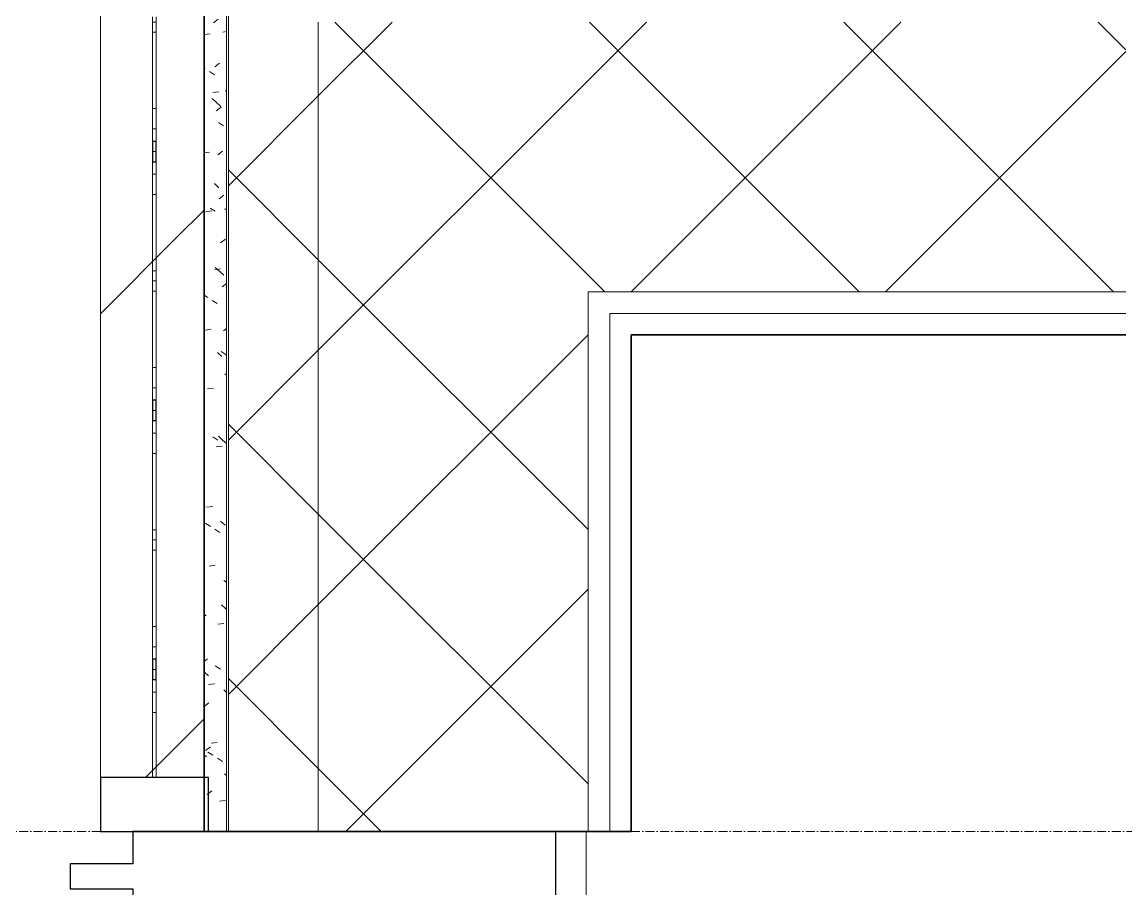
# Model space of a CAD drawing. Header units: millimetres. Extents: x -4948 to 42228, y -4856 to 69378.
# Drawn here: x -1180 to -566, y 18060 to 18542 of the extents above; entities that cross this region are included whole.
import ezdxf

# ---------------------------------------------------------------- set-up
doc = ezdxf.new("R2010")
doc.units = ezdxf.units.MM
doc.linetypes.add('Штрихпунктир 5 х 1_5 мм', pattern=[8, 5, -1.5, 0, -1.5])
for name, color, linetype, lineweight in [('A-FLOR', 192, 'Continuous', 13), ('A-GLAZ-CWMG', 51, 'Continuous', 9), ('A-WALL', 113, 'Continuous', 13), ('A-WALL-PATT', 111, 'Continuous', 13), ('S-GRID', 1, 'Continuous', 30)]:
    doc.layers.add(name, color=color, linetype=linetype, lineweight=lineweight)
pattern_1 = [(45, (0, 0), (-141.4214, 141.4214), [])]

# ---------------------------------------------------------------- blocks, each defined once
blk = doc.blocks.new('27ELB-RD-AR-0000-BIM_rvt-1-1 этаж отм_ _0_000 лотки')
at = {"layer": 'A-GLAZ-CWMG'}
h = blk.add_hatch(dxfattribs=at)
h.set_pattern_fill('FP_3', color=252, style=0, pattern_type=2)
h.set_pattern_definition(pattern_1)
h.paths.add_polyline_path([(-1084.48, 18421.87), (-1078.64, 18421.87), (-1078.64, 18518.35), (-1136.26, 18518.35), (-1136.26, 18421.87)], flags=0)
h = blk.add_hatch(dxfattribs=at)
h.set_pattern_fill('FP_3', color=252, style=0, pattern_type=2)
h.set_pattern_definition(pattern_1)
h.paths.add_polyline_path([(-1084.48, 18374.38), (-1078.64, 18374.38), (-1078.64, 18421.87), (-1136.26, 18421.87), (-1136.26, 18374.38)], flags=0)
h = blk.add_hatch(dxfattribs=at)
h.set_pattern_fill('FP_4', color=252, style=0, pattern_type=2)
h.set_pattern_definition(pattern_1)
h.paths.add_polyline_path([(-1084.48, 18133.93), (-1078.64, 18133.93), (-1078.64, 18230.41), (-1136.26, 18230.41), (-1136.26, 18133.93)], flags=0)
h = blk.add_hatch(dxfattribs=at)
h.set_pattern_fill('FP_4', color=252, style=0, pattern_type=2)
h.set_pattern_definition(pattern_1)
h.paths.add_polyline_path([(-1136.26, 18122.1), (-1078.64, 18122.1), (-1078.64, 18133.93), (-1136.26, 18133.93)], flags=0)
at = {"layer": 'A-GLAZ-CWMG', "color": 252}
for p, q in [((-1136.26, 18518.35), (-1136.26, 18565.84)), ((-1107.26, 18475.77), (-1107.26, 18544.92)), ((-1107.26, 18472.94), (-1107.26, 18544.92)), ((-1107.26, 18472.94), (-1107.26, 18544.92)), ((-1107.26, 18472.94), (-1107.26, 18544.92)), ((-1107.26, 18472.94), (-1107.26, 18544.92)), ((-1107.26, 18472.94), (-1107.26, 18544.92)), ((-1107.26, 18472.94), (-1107.26, 18544.92)), ((-1107.26, 18472.94), (-1107.26, 18544.92)), ((-1105.26, 18542.1), (-1107.26, 18542.1)), ((-1107.26, 18542.1), (-1107.26, 18536.44)), ((-1105.26, 18542.1), (-1107.26, 18542.1)), ((-1107.26, 18542.1), (-1107.26, 18536.44)), ((-1105.26, 18542.1), (-1107.26, 18542.1)), ((-1107.26, 18542.1), (-1107.26, 18536.44)), ((-1105.26, 18542.1), (-1107.26, 18542.1)), ((-1107.26, 18542.1), (-1107.26, 18536.44)), ((-1105.26, 18542.1), (-1107.26, 18542.1)), ((-1107.26, 18542.1), (-1107.26, 18536.44)), ((-1105.26, 18542.1), (-1107.26, 18542.1)), ((-1107.26, 18542.1), (-1107.26, 18536.44)), ((-1105.26, 18542.1), (-1107.26, 18542.1)), ((-1107.26, 18542.1), (-1107.26, 18536.44)), ((-1105.26, 18542.1), (-1107.26, 18542.1)), ((-1107.26, 18542.1), (-1107.26, 18536.44)), ((-1105.26, 18544.92), (-1105.26, 18475.77)), ((-1105.26, 18544.92), (-1105.26, 18472.94)), ((-1105.26, 18544.92), (-1105.26, 18472.94)), ((-1105.26, 18544.92), (-1105.26, 18472.94)), ((-1105.26, 18544.92), (-1105.26, 18472.94)), ((-1105.26, 18544.92), (-1105.26, 18472.94)), ((-1105.26, 18544.92), (-1105.26, 18472.94)), ((-1105.26, 18544.92), (-1105.26, 18472.94)), ((-1105.26, 18536.44), (-1105.26, 18542.1)), ((-1105.26, 18536.44), (-1105.26, 18542.1)), ((-1105.26, 18536.44), (-1105.26, 18542.1)), ((-1105.26, 18536.44), (-1105.26, 18542.1)), ((-1105.26, 18536.44), (-1105.26, 18542.1)), ((-1105.26, 18536.44), (-1105.26, 18542.1)), ((-1105.26, 18536.44), (-1105.26, 18542.1)), ((-1105.26, 18536.44), (-1105.26, 18542.1)), ((-1107.26, 18536.44), (-1105.26, 18536.44)), ((-1107.26, 18470.11), (-1107.26, 18536.44)), ((-1107.26, 18536.44), (-1105.26, 18536.44)), ((-1107.26, 18470.11), (-1107.26, 18536.44)), ((-1107.26, 18536.44), (-1105.26, 18536.44)), ((-1107.26, 18470.11), (-1107.26, 18536.44)), ((-1107.26, 18536.44), (-1105.26, 18536.44)), ((-1107.26, 18470.11), (-1107.26, 18536.44)), ((-1107.26, 18536.44), (-1105.26, 18536.44)), ((-1107.26, 18470.11), (-1107.26, 18536.44)), ((-1107.26, 18536.44), (-1105.26, 18536.44)), ((-1107.26, 18470.11), (-1107.26, 18536.44)), ((-1107.26, 18536.44), (-1105.26, 18536.44)), ((-1107.26, 18470.11), (-1107.26, 18536.44)), ((-1107.26, 18536.44), (-1105.26, 18536.44)), ((-1107.26, 18470.11), (-1107.26, 18536.44)), ((-1105.26, 18536.44), (-1105.26, 18470.11)), ((-1105.26, 18536.44), (-1105.26, 18470.11)), ((-1105.26, 18536.44), (-1105.26, 18470.11)), ((-1105.26, 18536.44), (-1105.26, 18470.11)), ((-1105.26, 18536.44), (-1105.26, 18470.11)), ((-1105.26, 18536.44), (-1105.26, 18470.11)), ((-1105.26, 18536.44), (-1105.26, 18470.11)), ((-1105.26, 18536.44), (-1105.26, 18470.11)), ((-1136.26, 18421.87), (-1136.26, 18518.35)), ((-1107.26, 18472.94), (-1107.26, 18494.01)), ((-1105.26, 18494.01), (-1107.26, 18494.01)), ((-1105.26, 18494.01), (-1105.26, 18472.94)), ((-1107.26, 18482.69), (-1105.26, 18482.69)), ((-1107.26, 18475.77), (-1105.26, 18475.77)), ((-1107.26, 18475.77), (-1105.26, 18475.77)), ((-1107.26, 18475.77), (-1105.26, 18475.77)), ((-1107.26, 18475.77), (-1105.26, 18475.77)), ((-1107.26, 18475.77), (-1105.26, 18475.77)), ((-1107.26, 18475.77), (-1105.26, 18475.77)), ((-1107.26, 18475.77), (-1105.26, 18475.77)), ((-1107.26, 18475.77), (-1105.26, 18475.77)), ((-1107.26, 18400.95), (-1107.26, 18472.94)), ((-1107.26, 18400.95), (-1107.26, 18472.94)), ((-1107.26, 18400.95), (-1107.26, 18472.94)), ((-1107.26, 18400.95), (-1107.26, 18472.94)), ((-1107.26, 18400.95), (-1107.26, 18472.94)), ((-1107.26, 18400.95), (-1107.26, 18472.94)), ((-1107.26, 18400.95), (-1107.26, 18472.94)), ((-1107.26, 18400.95), (-1107.26, 18472.94)), ((-1105.26, 18472.94), (-1105.26, 18400.95)), ((-1105.26, 18472.94), (-1105.26, 18400.95)), ((-1105.26, 18472.94), (-1105.26, 18400.95)), ((-1105.26, 18472.94), (-1105.26, 18400.95)), ((-1105.26, 18472.94), (-1105.26, 18400.95)), ((-1105.26, 18472.94), (-1105.26, 18400.95)), ((-1105.26, 18472.94), (-1105.26, 18400.95)), ((-1105.26, 18472.94), (-1105.26, 18400.95)), ((-1105.26, 18470.11), (-1107.26, 18470.11)), ((-1107.26, 18470.11), (-1107.26, 18464.45)), ((-1105.26, 18470.11), (-1107.26, 18470.11)), ((-1105.26, 18470.11), (-1107.26, 18470.11)), ((-1107.26, 18470.11), (-1107.26, 18464.45)), ((-1105.26, 18470.11), (-1107.26, 18470.11)), ((-1105.26, 18470.11), (-1107.26, 18470.11)), ((-1107.26, 18470.11), (-1107.26, 18464.45)), ((-1105.26, 18470.11), (-1107.26, 18470.11)), ((-1105.26, 18470.11), (-1107.26, 18470.11)), ((-1107.26, 18470.11), (-1107.26, 18464.45)), ((-1105.26, 18470.11), (-1107.26, 18470.11)), ((-1105.26, 18470.11), (-1107.26, 18470.11)), ((-1107.26, 18470.11), (-1107.26, 18464.45)), ((-1105.26, 18470.11), (-1107.26, 18470.11)), ((-1105.26, 18470.11), (-1107.26, 18470.11)), ((-1107.26, 18470.11), (-1107.26, 18464.45)), ((-1105.26, 18470.11), (-1107.26, 18470.11)), ((-1105.26, 18470.11), (-1107.26, 18470.11)), ((-1107.26, 18470.11), (-1107.26, 18464.45)), ((-1105.26, 18470.11), (-1107.26, 18470.11)), ((-1105.26, 18470.11), (-1107.26, 18470.11)), ((-1107.26, 18470.11), (-1107.26, 18464.45)), ((-1105.26, 18470.11), (-1107.26, 18470.11)), ((-1105.26, 18470.11), (-1107.26, 18470.11)), ((-1107.26, 18470.11), (-1107.26, 18464.45)), ((-1105.26, 18464.45), (-1105.26, 18470.11)), ((-1105.26, 18464.45), (-1105.26, 18470.11)), ((-1105.26, 18464.45), (-1105.26, 18470.11)), ((-1105.26, 18464.45), (-1105.26, 18470.11)), ((-1105.26, 18464.45), (-1105.26, 18470.11)), ((-1105.26, 18464.45), (-1105.26, 18470.11)), ((-1105.26, 18464.45), (-1105.26, 18470.11)), ((-1105.26, 18464.45), (-1105.26, 18470.11)), ((-1105.26, 18464.45), (-1105.26, 18470.11)), ((-1107.26, 18464.45), (-1105.26, 18464.45)), ((-1107.26, 18398.13), (-1107.26, 18464.45)), ((-1107.26, 18464.45), (-1105.26, 18464.45)), ((-1107.26, 18398.13), (-1107.26, 18464.45)), ((-1107.26, 18464.45), (-1105.26, 18464.45)), ((-1107.26, 18398.13), (-1107.26, 18464.45)), ((-1107.26, 18464.45), (-1105.26, 18464.45)), ((-1107.26, 18398.13), (-1107.26, 18464.45)), ((-1107.26, 18464.45), (-1105.26, 18464.45)), ((-1107.26, 18398.13), (-1107.26, 18464.45)), ((-1107.26, 18464.45), (-1105.26, 18464.45)), ((-1107.26, 18398.13), (-1107.26, 18464.45)), ((-1107.26, 18464.45), (-1105.26, 18464.45)), ((-1107.26, 18398.13), (-1107.26, 18464.45)), ((-1107.26, 18464.45), (-1105.26, 18464.45)), ((-1107.26, 18398.13), (-1107.26, 18464.45)), ((-1107.26, 18464.45), (-1105.26, 18464.45)), ((-1107.26, 18446.22), (-1107.26, 18464.45)), ((-1105.26, 18464.45), (-1105.26, 18398.13)), ((-1105.26, 18464.45), (-1105.26, 18398.13)), ((-1105.26, 18464.45), (-1105.26, 18398.13)), ((-1105.26, 18464.45), (-1105.26, 18398.13)), ((-1105.26, 18464.45), (-1105.26, 18398.13)), ((-1105.26, 18464.45), (-1105.26, 18398.13)), ((-1105.26, 18464.45), (-1105.26, 18398.13)), ((-1105.26, 18464.45), (-1105.26, 18398.13)), ((-1105.26, 18464.45), (-1105.26, 18446.22)), ((-1105.26, 18457.53), (-1107.26, 18457.53)), ((-1107.26, 18446.22), (-1105.26, 18446.22)), ((-1136.26, 18374.38), (-1136.26, 18421.87)), ((-1107.26, 18403.78), (-1105.26, 18403.78)), ((-1107.26, 18403.78), (-1105.26, 18403.78)), ((-1107.26, 18403.78), (-1105.26, 18403.78)), ((-1107.26, 18403.78), (-1105.26, 18403.78)), ((-1107.26, 18403.78), (-1105.26, 18403.78)), ((-1107.26, 18403.78), (-1105.26, 18403.78)), ((-1107.26, 18403.78), (-1105.26, 18403.78)), ((-1107.26, 18403.78), (-1105.26, 18403.78)), ((-1107.26, 18331.8), (-1107.26, 18400.95)), ((-1107.26, 18328.97), (-1107.26, 18400.95)), ((-1107.26, 18328.97), (-1107.26, 18400.95)), ((-1107.26, 18328.97), (-1107.26, 18400.95)), ((-1107.26, 18328.97), (-1107.26, 18400.95)), ((-1107.26, 18328.97), (-1107.26, 18400.95)), ((-1107.26, 18328.97), (-1107.26, 18400.95)), ((-1107.26, 18328.97), (-1107.26, 18400.95)), ((-1105.26, 18398.13), (-1107.26, 18398.13)), ((-1105.26, 18398.13), (-1107.26, 18398.13)), ((-1107.26, 18398.13), (-1107.26, 18392.47)), ((-1105.26, 18398.13), (-1107.26, 18398.13)), ((-1105.26, 18398.13), (-1107.26, 18398.13)), ((-1107.26, 18398.13), (-1107.26, 18392.47)), ((-1105.26, 18398.13), (-1107.26, 18398.13)), ((-1105.26, 18398.13), (-1107.26, 18398.13)), ((-1107.26, 18398.13), (-1107.26, 18392.47)), ((-1105.26, 18398.13), (-1107.26, 18398.13)), ((-1105.26, 18398.13), (-1107.26, 18398.13)), ((-1107.26, 18398.13), (-1107.26, 18392.47)), ((-1105.26, 18398.13), (-1107.26, 18398.13)), ((-1105.26, 18398.13), (-1107.26, 18398.13)), ((-1107.26, 18398.13), (-1107.26, 18392.47)), ((-1105.26, 18398.13), (-1107.26, 18398.13)), ((-1105.26, 18398.13), (-1107.26, 18398.13)), ((-1107.26, 18398.13), (-1107.26, 18392.47)), ((-1105.26, 18398.13), (-1107.26, 18398.13)), ((-1105.26, 18398.13), (-1107.26, 18398.13)), ((-1107.26, 18398.13), (-1107.26, 18392.47)), ((-1105.26, 18398.13), (-1107.26, 18398.13)), ((-1105.26, 18398.13), (-1107.26, 18398.13)), ((-1107.26, 18398.13), (-1107.26, 18392.47)), ((-1105.26, 18400.95), (-1105.26, 18331.8)), ((-1105.26, 18400.95), (-1105.26, 18328.97)), ((-1105.26, 18400.95), (-1105.26, 18328.97)), ((-1105.26, 18400.95), (-1105.26, 18328.97)), ((-1105.26, 18400.95), (-1105.26, 18328.97)), ((-1105.26, 18400.95), (-1105.26, 18328.97)), ((-1105.26, 18400.95), (-1105.26, 18328.97)), ((-1105.26, 18400.95), (-1105.26, 18328.97)), ((-1105.26, 18392.47), (-1105.26, 18398.13)), ((-1105.26, 18392.47), (-1105.26, 18398.13)), ((-1105.26, 18392.47), (-1105.26, 18398.13)), ((-1105.26, 18392.47), (-1105.26, 18398.13)), ((-1105.26, 18392.47), (-1105.26, 18398.13)), ((-1105.26, 18392.47), (-1105.26, 18398.13)), ((-1105.26, 18392.47), (-1105.26, 18398.13)), ((-1105.26, 18392.47), (-1105.26, 18398.13)), ((-1107.26, 18392.47), (-1105.26, 18392.47)), ((-1107.26, 18326.14), (-1107.26, 18392.47)), ((-1107.26, 18392.47), (-1105.26, 18392.47)), ((-1107.26, 18326.14), (-1107.26, 18392.47)), ((-1107.26, 18392.47), (-1105.26, 18392.47)), ((-1107.26, 18326.14), (-1107.26, 18392.47)), ((-1107.26, 18392.47), (-1105.26, 18392.47)), ((-1107.26, 18326.14), (-1107.26, 18392.47)), ((-1107.26, 18392.47), (-1105.26, 18392.47)), ((-1107.26, 18326.14), (-1107.26, 18392.47)), ((-1107.26, 18392.47), (-1105.26, 18392.47)), ((-1107.26, 18326.14), (-1107.26, 18392.47)), ((-1107.26, 18392.47), (-1105.26, 18392.47)), ((-1107.26, 18326.14), (-1107.26, 18392.47)), ((-1107.26, 18392.47), (-1105.26, 18392.47)), ((-1107.26, 18326.14), (-1107.26, 18392.47)), ((-1105.26, 18392.47), (-1105.26, 18326.14)), ((-1105.26, 18392.47), (-1105.26, 18326.14)), ((-1105.26, 18392.47), (-1105.26, 18326.14)), ((-1105.26, 18392.47), (-1105.26, 18326.14)), ((-1105.26, 18392.47), (-1105.26, 18326.14)), ((-1105.26, 18392.47), (-1105.26, 18326.14)), ((-1105.26, 18392.47), (-1105.26, 18326.14)), ((-1105.26, 18392.47), (-1105.26, 18326.14)), ((-1136.26, 18277.9), (-1136.26, 18374.38)), ((-1107.26, 18328.97), (-1107.26, 18350.04)), ((-1105.26, 18350.04), (-1107.26, 18350.04)), ((-1105.26, 18350.04), (-1105.26, 18328.97)), ((-1107.26, 18338.72), (-1105.26, 18338.72)), ((-1107.26, 18331.8), (-1105.26, 18331.8)), ((-1107.26, 18331.8), (-1105.26, 18331.8)), ((-1107.26, 18331.8), (-1105.26, 18331.8)), ((-1107.26, 18331.8), (-1105.26, 18331.8)), ((-1107.26, 18331.8), (-1105.26, 18331.8)), ((-1107.26, 18331.8), (-1105.26, 18331.8)), ((-1107.26, 18331.8), (-1105.26, 18331.8)), ((-1107.26, 18331.8), (-1105.26, 18331.8)), ((-1107.26, 18256.98), (-1107.26, 18328.97)), ((-1107.26, 18256.98), (-1107.26, 18328.97)), ((-1107.26, 18256.98), (-1107.26, 18328.97)), ((-1107.26, 18256.98), (-1107.26, 18328.97)), ((-1107.26, 18256.98), (-1107.26, 18328.97)), ((-1107.26, 18256.98), (-1107.26, 18328.97)), ((-1107.26, 18256.98), (-1107.26, 18328.97)), ((-1107.26, 18256.98), (-1107.26, 18328.97)), ((-1105.26, 18326.14), (-1107.26, 18326.14)), ((-1107.26, 18326.14), (-1107.26, 18320.48)), ((-1105.26, 18326.14), (-1107.26, 18326.14)), ((-1105.26, 18326.14), (-1107.26, 18326.14)), ((-1107.26, 18326.14), (-1107.26, 18320.48)), ((-1105.26, 18326.14), (-1107.26, 18326.14)), ((-1105.26, 18326.14), (-1107.26, 18326.14)), ((-1107.26, 18326.14), (-1107.26, 18320.48)), ((-1105.26, 18326.14), (-1107.26, 18326.14)), ((-1105.26, 18326.14), (-1107.26, 18326.14)), ((-1107.26, 18326.14), (-1107.26, 18320.48)), ((-1105.26, 18326.14), (-1107.26, 18326.14)), ((-1105.26, 18326.14), (-1107.26, 18326.14)), ((-1107.26, 18326.14), (-1107.26, 18320.48)), ((-1105.26, 18326.14), (-1107.26, 18326.14)), ((-1105.26, 18326.14), (-1107.26, 18326.14)), ((-1107.26, 18326.14), (-1107.26, 18320.48)), ((-1105.26, 18326.14), (-1107.26, 18326.14)), ((-1105.26, 18326.14), (-1107.26, 18326.14)), ((-1107.26, 18326.14), (-1107.26, 18320.48)), ((-1105.26, 18326.14), (-1107.26, 18326.14)), ((-1105.26, 18326.14), (-1107.26, 18326.14)), ((-1107.26, 18326.14), (-1107.26, 18320.48)), ((-1105.26, 18326.14), (-1107.26, 18326.14)), ((-1105.26, 18326.14), (-1107.26, 18326.14)), ((-1107.26, 18326.14), (-1107.26, 18320.48)), ((-1105.26, 18328.97), (-1105.26, 18256.98)), ((-1105.26, 18328.97), (-1105.26, 18256.98)), ((-1105.26, 18328.97), (-1105.26, 18256.98)), ((-1105.26, 18328.97), (-1105.26, 18256.98)), ((-1105.26, 18328.97), (-1105.26, 18256.98)), ((-1105.26, 18328.97), (-1105.26, 18256.98)), ((-1105.26, 18328.97), (-1105.26, 18256.98)), ((-1105.26, 18328.97), (-1105.26, 18256.98)), ((-1105.26, 18320.48), (-1105.26, 18326.14)), ((-1105.26, 18320.48), (-1105.26, 18326.14)), ((-1105.26, 18320.48), (-1105.26, 18326.14)), ((-1105.26, 18320.48), (-1105.26, 18326.14)), ((-1105.26, 18320.48), (-1105.26, 18326.14)), ((-1105.26, 18320.48), (-1105.26, 18326.14)), ((-1105.26, 18320.48), (-1105.26, 18326.14)), ((-1105.26, 18320.48), (-1105.26, 18326.14)), ((-1105.26, 18320.48), (-1105.26, 18326.14)), ((-1107.26, 18320.48), (-1105.26, 18320.48)), ((-1107.26, 18254.16), (-1107.26, 18320.48)), ((-1107.26, 18320.48), (-1105.26, 18320.48)), ((-1107.26, 18254.16), (-1107.26, 18320.48)), ((-1107.26, 18320.48), (-1105.26, 18320.48)), ((-1107.26, 18254.16), (-1107.26, 18320.48)), ((-1107.26, 18320.48), (-1105.26, 18320.48)), ((-1107.26, 18254.16), (-1107.26, 18320.48)), ((-1107.26, 18320.48), (-1105.26, 18320.48)), ((-1107.26, 18254.16), (-1107.26, 18320.48)), ((-1107.26, 18320.48), (-1105.26, 18320.48)), ((-1107.26, 18254.16), (-1107.26, 18320.48)), ((-1107.26, 18320.48), (-1105.26, 18320.48)), ((-1107.26, 18254.16), (-1107.26, 18320.48)), ((-1107.26, 18320.48), (-1105.26, 18320.48)), ((-1107.26, 18254.16), (-1107.26, 18320.48)), ((-1107.26, 18320.48), (-1105.26, 18320.48)), ((-1107.26, 18302.24), (-1107.26, 18320.48)), ((-1105.26, 18320.48), (-1105.26, 18254.16)), ((-1105.26, 18320.48), (-1105.26, 18254.16)), ((-1105.26, 18320.48), (-1105.26, 18254.16)), ((-1105.26, 18320.48), (-1105.26, 18254.16)), ((-1105.26, 18320.48), (-1105.26, 18254.16)), ((-1105.26, 18320.48), (-1105.26, 18254.16)), ((-1105.26, 18320.48), (-1105.26, 18254.16)), ((-1105.26, 18320.48), (-1105.26, 18254.16)), ((-1105.26, 18320.48), (-1105.26, 18302.24)), ((-1105.26, 18313.56), (-1107.26, 18313.56)), ((-1107.26, 18302.24), (-1105.26, 18302.24)), ((-1136.26, 18230.41), (-1136.26, 18277.9)), ((-1107.26, 18259.81), (-1105.26, 18259.81)), ((-1107.26, 18259.81), (-1105.26, 18259.81)), ((-1107.26, 18259.81), (-1105.26, 18259.81)), ((-1107.26, 18259.81), (-1105.26, 18259.81)), ((-1107.26, 18259.81), (-1105.26, 18259.81)), ((-1107.26, 18259.81), (-1105.26, 18259.81)), ((-1107.26, 18259.81), (-1105.26, 18259.81)), ((-1107.26, 18259.81), (-1105.26, 18259.81)), ((-1107.26, 18187.83), (-1107.26, 18256.98)), ((-1107.26, 18185), (-1107.26, 18256.98)), ((-1107.26, 18185), (-1107.26, 18256.98)), ((-1107.26, 18185), (-1107.26, 18256.98)), ((-1107.26, 18185), (-1107.26, 18256.98)), ((-1107.26, 18185), (-1107.26, 18256.98)), ((-1107.26, 18185), (-1107.26, 18256.98)), ((-1107.26, 18185), (-1107.26, 18256.98)), ((-1105.26, 18256.98), (-1105.26, 18187.83)), ((-1105.26, 18256.98), (-1105.26, 18185)), ((-1105.26, 18256.98), (-1105.26, 18185)), ((-1105.26, 18256.98), (-1105.26, 18185)), ((-1105.26, 18256.98), (-1105.26, 18185)), ((-1105.26, 18256.98), (-1105.26, 18185)), ((-1105.26, 18256.98), (-1105.26, 18185)), ((-1105.26, 18256.98), (-1105.26, 18185)), ((-1105.26, 18254.16), (-1107.26, 18254.16)), ((-1105.26, 18254.16), (-1107.26, 18254.16)), ((-1107.26, 18254.16), (-1107.26, 18248.5)), ((-1105.26, 18254.16), (-1107.26, 18254.16)), ((-1105.26, 18254.16), (-1107.26, 18254.16)), ((-1107.26, 18254.16), (-1107.26, 18248.5)), ((-1105.26, 18254.16), (-1107.26, 18254.16)), ((-1105.26, 18254.16), (-1107.26, 18254.16)), ((-1107.26, 18254.16), (-1107.26, 18248.5)), ((-1105.26, 18254.16), (-1107.26, 18254.16)), ((-1105.26, 18254.16), (-1107.26, 18254.16)), ((-1107.26, 18254.16), (-1107.26, 18248.5)), ((-1105.26, 18254.16), (-1107.26, 18254.16)), ((-1105.26, 18254.16), (-1107.26, 18254.16)), ((-1107.26, 18254.16), (-1107.26, 18248.5)), ((-1105.26, 18254.16), (-1107.26, 18254.16)), ((-1105.26, 18254.16), (-1107.26, 18254.16)), ((-1107.26, 18254.16), (-1107.26, 18248.5)), ((-1105.26, 18254.16), (-1107.26, 18254.16)), ((-1105.26, 18254.16), (-1107.26, 18254.16)), ((-1107.26, 18254.16), (-1107.26, 18248.5)), ((-1105.26, 18254.16), (-1107.26, 18254.16)), ((-1105.26, 18254.16), (-1107.26, 18254.16)), ((-1107.26, 18254.16), (-1107.26, 18248.5)), ((-1105.26, 18248.5), (-1105.26, 18254.16)), ((-1105.26, 18248.5), (-1105.26, 18254.16)), ((-1105.26, 18248.5), (-1105.26, 18254.16)), ((-1105.26, 18248.5), (-1105.26, 18254.16)), ((-1105.26, 18248.5), (-1105.26, 18254.16)), ((-1105.26, 18248.5), (-1105.26, 18254.16)), ((-1105.26, 18248.5), (-1105.26, 18254.16)), ((-1105.26, 18248.5), (-1105.26, 18254.16)), ((-1107.26, 18248.5), (-1105.26, 18248.5)), ((-1107.26, 18182.17), (-1107.26, 18248.5)), ((-1107.26, 18248.5), (-1105.26, 18248.5)), ((-1107.26, 18182.17), (-1107.26, 18248.5)), ((-1107.26, 18248.5), (-1105.26, 18248.5)), ((-1107.26, 18182.17), (-1107.26, 18248.5)), ((-1107.26, 18248.5), (-1105.26, 18248.5)), ((-1107.26, 18182.17), (-1107.26, 18248.5)), ((-1107.26, 18248.5), (-1105.26, 18248.5)), ((-1107.26, 18182.17), (-1107.26, 18248.5)), ((-1107.26, 18248.5), (-1105.26, 18248.5)), ((-1107.26, 18182.17), (-1107.26, 18248.5)), ((-1107.26, 18248.5), (-1105.26, 18248.5)), ((-1107.26, 18182.17), (-1107.26, 18248.5)), ((-1107.26, 18248.5), (-1105.26, 18248.5)), ((-1107.26, 18182.17), (-1107.26, 18248.5)), ((-1105.26, 18248.5), (-1105.26, 18182.17)), ((-1105.26, 18248.5), (-1105.26, 18182.17)), ((-1105.26, 18248.5), (-1105.26, 18182.17)), ((-1105.26, 18248.5), (-1105.26, 18182.17)), ((-1105.26, 18248.5), (-1105.26, 18182.17)), ((-1105.26, 18248.5), (-1105.26, 18182.17)), ((-1105.26, 18248.5), (-1105.26, 18182.17)), ((-1105.26, 18248.5), (-1105.26, 18182.17)), ((-1136.26, 18133.93), (-1136.26, 18230.41)), ((-1107.26, 18185), (-1107.26, 18206.07)), ((-1105.26, 18206.07), (-1107.26, 18206.07)), ((-1105.26, 18206.07), (-1105.26, 18185)), ((-1107.26, 18194.75), (-1105.26, 18194.75)), ((-1107.26, 18187.83), (-1105.26, 18187.83)), ((-1107.26, 18187.83), (-1105.26, 18187.83)), ((-1107.26, 18187.83), (-1105.26, 18187.83)), ((-1107.26, 18187.83), (-1105.26, 18187.83)), ((-1107.26, 18187.83), (-1105.26, 18187.83)), ((-1107.26, 18187.83), (-1105.26, 18187.83)), ((-1107.26, 18187.83), (-1105.26, 18187.83)), ((-1107.26, 18187.83), (-1105.26, 18187.83)), ((-1107.26, 18122.1), (-1107.26, 18185)), ((-1107.26, 18122.1), (-1107.26, 18185)), ((-1107.26, 18122.1), (-1107.26, 18185)), ((-1107.26, 18122.1), (-1107.26, 18185)), ((-1107.26, 18122.1), (-1107.26, 18185)), ((-1107.26, 18122.1), (-1107.26, 18185)), ((-1107.26, 18122.1), (-1107.26, 18185)), ((-1107.26, 18122.1), (-1107.26, 18185)), ((-1105.26, 18185), (-1105.26, 18122.1)), ((-1105.26, 18185), (-1105.26, 18122.1)), ((-1105.26, 18185), (-1105.26, 18122.1)), ((-1105.26, 18185), (-1105.26, 18122.1)), ((-1105.26, 18185), (-1105.26, 18122.1)), ((-1105.26, 18185), (-1105.26, 18122.1)), ((-1105.26, 18185), (-1105.26, 18122.1)), ((-1105.26, 18185), (-1105.26, 18122.1)), ((-1105.26, 18182.17), (-1107.26, 18182.17)), ((-1107.26, 18182.17), (-1107.26, 18176.51)), ((-1105.26, 18182.17), (-1107.26, 18182.17)), ((-1105.26, 18182.17), (-1107.26, 18182.17)), ((-1107.26, 18182.17), (-1107.26, 18176.51)), ((-1105.26, 18182.17), (-1107.26, 18182.17)), ((-1105.26, 18182.17), (-1107.26, 18182.17)), ((-1107.26, 18182.17), (-1107.26, 18176.51)), ((-1105.26, 18182.17), (-1107.26, 18182.17)), ((-1105.26, 18182.17), (-1107.26, 18182.17)), ((-1107.26, 18182.17), (-1107.26, 18176.51)), ((-1105.26, 18182.17), (-1107.26, 18182.17)), ((-1105.26, 18182.17), (-1107.26, 18182.17)), ((-1107.26, 18182.17), (-1107.26, 18176.51)), ((-1105.26, 18182.17), (-1107.26, 18182.17)), ((-1105.26, 18182.17), (-1107.26, 18182.17)), ((-1107.26, 18182.17), (-1107.26, 18176.51)), ((-1105.26, 18182.17), (-1107.26, 18182.17)), ((-1105.26, 18182.17), (-1107.26, 18182.17)), ((-1107.26, 18182.17), (-1107.26, 18176.51)), ((-1105.26, 18182.17), (-1107.26, 18182.17)), ((-1105.26, 18182.17), (-1107.26, 18182.17)), ((-1107.26, 18182.17), (-1107.26, 18176.51)), ((-1105.26, 18182.17), (-1107.26, 18182.17)), ((-1105.26, 18182.17), (-1107.26, 18182.17)), ((-1107.26, 18182.17), (-1107.26, 18176.51)), ((-1105.26, 18176.51), (-1105.26, 18182.17)), ((-1105.26, 18176.51), (-1105.26, 18182.17)), ((-1105.26, 18176.51), (-1105.26, 18182.17)), ((-1105.26, 18176.51), (-1105.26, 18182.17)), ((-1105.26, 18176.51), (-1105.26, 18182.17)), ((-1105.26, 18176.51), (-1105.26, 18182.17)), ((-1105.26, 18176.51), (-1105.26, 18182.17)), ((-1105.26, 18176.51), (-1105.26, 18182.17)), ((-1105.26, 18176.51), (-1105.26, 18182.17)), ((-1107.26, 18176.51), (-1105.26, 18176.51)), ((-1107.26, 18122.1), (-1107.26, 18176.51)), ((-1107.26, 18176.51), (-1105.26, 18176.51)), ((-1107.26, 18122.1), (-1107.26, 18176.51)), ((-1107.26, 18176.51), (-1105.26, 18176.51)), ((-1107.26, 18122.1), (-1107.26, 18176.51)), ((-1107.26, 18176.51), (-1105.26, 18176.51)), ((-1107.26, 18122.1), (-1107.26, 18176.51)), ((-1107.26, 18176.51), (-1105.26, 18176.51)), ((-1107.26, 18122.1), (-1107.26, 18176.51)), ((-1107.26, 18176.51), (-1105.26, 18176.51)), ((-1107.26, 18122.1), (-1107.26, 18176.51)), ((-1107.26, 18176.51), (-1105.26, 18176.51)), ((-1107.26, 18122.1), (-1107.26, 18176.51)), ((-1107.26, 18176.51), (-1105.26, 18176.51)), ((-1107.26, 18122.1), (-1107.26, 18176.51)), ((-1107.26, 18176.51), (-1105.26, 18176.51)), ((-1107.26, 18158.27), (-1107.26, 18176.51)), ((-1105.26, 18176.51), (-1105.26, 18122.1)), ((-1105.26, 18176.51), (-1105.26, 18122.1)), ((-1105.26, 18176.51), (-1105.26, 18122.1)), ((-1105.26, 18176.51), (-1105.26, 18122.1)), ((-1105.26, 18176.51), (-1105.26, 18122.1)), ((-1105.26, 18176.51), (-1105.26, 18122.1)), ((-1105.26, 18176.51), (-1105.26, 18122.1)), ((-1105.26, 18176.51), (-1105.26, 18122.1)), ((-1105.26, 18176.51), (-1105.26, 18158.27)), ((-1105.26, 18169.59), (-1107.26, 18169.59)), ((-1107.26, 18158.27), (-1105.26, 18158.27)), ((-1136.26, 18122.1), (-1136.26, 18133.93))]:
    blk.add_line(p, q, dxfattribs=at)
at = {"layer": 'A-GLAZ-CWMG', "color": 252, "lineweight": 25}
for p, q in [((-1105.26, 18475.77), (-1107.26, 18475.77)), ((-1107.26, 18475.77), (-1107.26, 18470.11)), ((-1105.26, 18470.11), (-1105.26, 18475.77)), ((-1107.26, 18470.11), (-1107.26, 18464.45)), ((-1105.26, 18464.45), (-1105.26, 18470.11)), ((-1107.26, 18464.45), (-1105.26, 18464.45)), ((-1105.26, 18331.8), (-1107.26, 18331.8)), ((-1107.26, 18331.8), (-1107.26, 18326.14)), ((-1105.26, 18326.14), (-1105.26, 18331.8)), ((-1107.26, 18326.14), (-1107.26, 18320.48)), ((-1105.26, 18320.48), (-1105.26, 18326.14)), ((-1107.26, 18320.48), (-1105.26, 18320.48)), ((-1105.26, 18187.83), (-1107.26, 18187.83)), ((-1107.26, 18187.83), (-1107.26, 18182.17)), ((-1105.26, 18182.17), (-1105.26, 18187.83)), ((-1107.26, 18182.17), (-1107.26, 18176.51)), ((-1105.26, 18176.51), (-1105.26, 18182.17)), ((-1107.26, 18176.51), (-1105.26, 18176.51)), ((-1118.16, 18092.1), (-1118.16, 18074.1)), ((-883.16, 18092.1), (-1118.16, 18092.1)), ((-883.16, 18042.1), (-883.16, 18092.1)), ((-1118.16, 18074.1), (-1153.16, 18074.1)), ((-1153.16, 18074.1), (-1153.16, 18060.1)), ((-1153.16, 18060.1), (-1118.16, 18060.1)), ((-1118.16, 18060.1), (-1118.16, 18042.1))]:
    blk.add_line(p, q, dxfattribs=at)
at = {"layer": 'A-GLAZ-CWMG', "color": 252, "lineweight": 25, "extrusion": (0, 0, -1)}
for p, q in [((-1136.26, 18122.1), (-1136.26, 18092.1)), ((-1076.26, 18122.1), (-1136.26, 18122.1)), ((-1076.26, 18092.1), (-1076.26, 18122.1)), ((-1136.26, 18092.1), (-1076.26, 18092.1))]:
    blk.add_line(p, q, dxfattribs=at)
at = {"layer": 'A-WALL', "color": 252, "lineweight": 35}
for p, q in [((-1078.64, 18605.6), (-1078.64, 18092.1)), ((-841.14, 18092.1), (-841.14, 18368.1)), ((-841.14, 18368.1), (-566.14, 18368.1)), ((-1078.64, 18092.1), (-841.14, 18092.1))]:
    blk.add_line(p, q, dxfattribs=at)
at = {"layer": 'A-WALL', "color": 252, "lineweight": 9}
for p, q in [((-1066.14, 18593.1), (-1066.14, 18092.1)), ((-1065.14, 18592.1), (-1065.14, 18092.1)), ((-1015.14, 18542.1), (-1015.14, 18092.1)), ((-865.14, 18392.1), (-865.14, 18092.1)), ((-865.14, 18392.1), (-853.14, 18392.1)), ((-853.14, 18392.1), (-841.14, 18392.1)), ((-841.14, 18392.1), (-566.14, 18392.1)), ((-853.14, 18380.1), (-853.14, 18092.1)), ((-853.14, 18380.1), (-841.14, 18380.1)), ((-841.14, 18380.1), (-566.14, 18380.1))]:
    blk.add_line(p, q, dxfattribs=at)
at = {"layer": 'A-WALL-PATT', "color": 252, "linetype": 'Continuous', "lineweight": 9}
for p, q in [((-1073.44, 18541.68), (-1070.78, 18543.72)), ((-1015.14, 18501.01), (-974.05, 18542.1)), ((-865.14, 18401.39), (-1005.85, 18542.1)), ((-865.14, 18509.58), (-832.63, 18542.1)), ((-714.43, 18392.1), (-864.43, 18542.1)), ((-841.21, 18392.1), (-691.21, 18542.1)), ((-573, 18392.1), (-723, 18542.1)), ((-566.14, 18526.65), (-581.58, 18542.1)), ((-1078.54, 18535.16), (-1075.21, 18535.6)), ((-1068.21, 18536.52), (-1066.14, 18536.79)), ((-1066.55, 18534.15), (-1066.14, 18533.89)), ((-699.79, 18392.1), (-566.14, 18525.74)), ((-1078.64, 18516.58), (-1078.1, 18516.24)), ((-1075.57, 18514.63), (-1072.75, 18512.83)), ((-1072.64, 18517.21), (-1069.98, 18519.25)), ((-1015.14, 18359.58), (-865.14, 18509.58)), ((-1073.84, 18502.9), (-1070.51, 18503.34)), ((-1066.83, 18503.82), (-1066.14, 18503.91)), ((-1074.13, 18499.55), (-1071.79, 18497.4)), ((-1071.79, 18497.4), (-1071.79, 18497.4)), ((-1071.79, 18497.4), (-1069.32, 18495.14)), ((-1065.14, 18451.01), (-1015.14, 18501.01)), ((-1071.84, 18492.74), (-1069.18, 18494.78)), ((-1070.67, 18486.24), (-1067.85, 18484.44)), ((-1078.64, 18469.38), (-1075.65, 18469.78)), ((-1071.04, 18468.26), (-1068.38, 18470.31)), ((-1015.14, 18409.97), (-1065.14, 18459.97)), ((-1072.89, 18452.28), (-1070.42, 18450.01)), ((-1070.24, 18443.79), (-1067.58, 18445.84)), ((-1077.59, 18436.64), (-1074.27, 18437.08)), ((-1075.33, 18438.67), (-1072.5, 18436.87)), ((-1067.27, 18438), (-1066.14, 18438.15)), ((-1069.44, 18419.32), (-1066.78, 18421.36)), ((-1072.89, 18404.38), (-1069.57, 18404.81)), ((-1072.39, 18405.7), (-1070.05, 18403.55)), ((-865.14, 18259.97), (-1015.14, 18409.97)), ((-1070.05, 18403.55), (-1070.05, 18403.55)), ((-1070.05, 18403.55), (-1067.58, 18401.29)), ((-855.85, 18392.1), (-865.14, 18401.39)), ((-1068.64, 18394.85), (-1066.14, 18396.77)), ((-1078.64, 18390.24), (-1076.62, 18388.96)), ((-1074.1, 18387.35), (-1071.27, 18385.54)), ((-1078.04, 18370.82), (-1074.71, 18371.25)), ((-1067.84, 18370.38), (-1066.14, 18371.69)), ((-1015.14, 18218.16), (-865.14, 18368.16)), ((-1071.15, 18358.43), (-1068.68, 18356.16)), ((-1069.2, 18358.95), (-1066.37, 18357.15)), ((-1065.14, 18309.58), (-1015.14, 18359.58)), ((-1067.04, 18345.91), (-1066.14, 18346.6)), ((-1076.65, 18338.12), (-1073.33, 18338.55)), ((-1066.33, 18339.48), (-1066.14, 18339.5)), ((-1066.24, 18321.44), (-1066.14, 18321.52)), ((-1015.14, 18268.55), (-1065.14, 18318.55)), ((-1073.85, 18311.39), (-1071.03, 18309.58)), ((-1071.95, 18305.85), (-1068.63, 18306.29)), ((-1070.66, 18311.85), (-1068.32, 18309.7)), ((-1068.32, 18309.7), (-1068.32, 18309.7)), ((-1068.32, 18309.7), (-1066.14, 18307.71)), ((-1078.64, 18273.03), (-1077.99, 18272.44)), ((-1077.09, 18272.29), (-1073.77, 18272.73)), ((-1077.97, 18263.47), (-1075.15, 18261.67)), ((-1069.42, 18264.58), (-1066.95, 18262.31)), ((-865.14, 18118.55), (-1015.14, 18268.55)), ((-1072.62, 18260.06), (-1069.79, 18258.26)), ((-1075.71, 18239.59), (-1072.39, 18240.03)), ((-1078.64, 18236.67), (-1078.31, 18236.93)), ((-1067.72, 18231.67), (-1066.14, 18230.67)), ((-999.79, 18092.1), (-865.14, 18226.74)), ((-1068.92, 18218), (-1066.58, 18215.85)), ((-1066.58, 18215.85), (-1066.58, 18215.85)), ((-1066.58, 18215.85), (-1066.14, 18215.45)), ((-1065.14, 18168.16), (-1015.14, 18218.16)), ((-1078.64, 18211.59), (-1077.51, 18212.46)), ((-1071.01, 18207.33), (-1067.68, 18207.77)), ((-1078.64, 18186.5), (-1076.71, 18187.99)), ((-1072.38, 18184.1), (-1069.55, 18182.3)), ((-1078.64, 18180.77), (-1076.26, 18178.59)), ((-1015.14, 18127.13), (-1065.14, 18177.13)), ((-1076.15, 18173.77), (-1072.83, 18174.21)), ((-1067.68, 18170.73), (-1066.14, 18169.32)), ((-1078.64, 18162.83), (-1078.57, 18162.78)), ((-1078.57, 18161.47), (-1075.91, 18163.51)), ((-1078.64, 18140.56), (-1078.45, 18140.59)), ((-1074.77, 18141.07), (-1071.44, 18141.51)), ((-1078.64, 18134.64), (-1077.36, 18133.46)), ((-1077.77, 18137), (-1075.11, 18139.04)), ((-1076.5, 18136.19), (-1073.67, 18134.39)), ((-1071.14, 18132.78), (-1068.31, 18130.98)), ((-1067.19, 18124.14), (-1066.14, 18123.18)), ((-980.11, 18092.1), (-1015.14, 18127.13)), ((-1076.97, 18112.53), (-1074.31, 18114.57)), ((-1070.06, 18108.81), (-1066.74, 18109.24)), ((-1066.24, 18104.39), (-1066.14, 18104.33))]:
    blk.add_line(p, q, dxfattribs=at)
blk = doc.blocks.new('27ELB-RD-KR2-0000-BIM_rvt-1-1 этаж отм_ _0_000 лотки')
at = {"layer": 'A-FLOR', "color": 252, "lineweight": 15}
blk.add_line((-866.14, 18092.1), (-866.14, 16002.1), dxfattribs=at)
at = {"layer": 'S-GRID', "color": 252, "linetype": 'Штрихпунктир 5 х 1_5 мм', "lineweight": 9}
blk.add_line((-4948, 18092.1), (41228.11, 18092.1), dxfattribs=at)

msp = doc.modelspace()

# ---------------------------------------------------------------- block references
at = {"lineweight": 5}
for name in ['27ELB-RD-KR2-0000-BIM_rvt-1-1 этаж отм_ _0_000 лотки', '27ELB-RD-AR-0000-BIM_rvt-1-1 этаж отм_ _0_000 лотки']:
    msp.add_blockref(name, (0, 0), dxfattribs=at)

doc.saveas('drawing.dxf')
